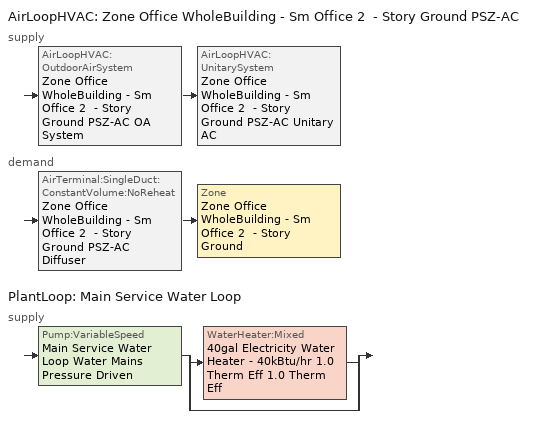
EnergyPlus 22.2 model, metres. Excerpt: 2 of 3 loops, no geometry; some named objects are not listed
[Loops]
AirLoopHVAC 'Zone Office WholeBuilding - Sm Office 2  - Story Ground PSZ-AC'
 supply: AirLoopHVAC:OutdoorAirSystem 'Zone Office WholeBuilding - Sm Office 2  - Story Ground PSZ-AC OA System' > AirLoopHVAC:UnitarySystem 'Zone Office WholeBuilding - Sm Office 2  - Story Ground PSZ-AC Unitary AC'
 demand: AirTerminal:SingleDuct:ConstantVolume:NoReheat 'Zone Office WholeBuilding - Sm Office 2  - Story Ground PSZ-AC Diffuser' > Zone 'Zone Office WholeBuilding - Sm Office 2  - Story Ground'
PlantLoop 'Main Service Water Loop'
 supply: Pump:VariableSpeed 'Main Service Water Loop Water Mains Pressure Driven' > split
  | WaterHeater:Mixed '40gal Electricity Water Heater - 40kBtu/hr 1.0 Therm Eff 1.0 Therm Eff'
  | bypass
[ZoneControl:Thermostat]
Zone Office WholeBuilding - Sm Office 2  - Story Ground Thermostat: Zone or ZoneList=Zone Office WholeBuilding - Sm Office 2  - Story Ground; Control Type Schedule=Zone Office WholeBuilding - Sm Office 2  - Story Ground Thermostat Schedule; Control 1=Office WholeBuilding - Sm Office 2 - DOE Ref 1980-2004 Thermostat; Temperature Difference Between Cutout And Setpoint {deltaC}=0
[ThermostatSetpoint:DualSetpoint]
Office WholeBuilding - Sm Office 2 - DOE Ref 1980-2004 Thermostat: Heating Setpoint Temperature Schedule=Small Office HtgSetp; Cooling Setpoint Temperature Schedule=Small Office ClgSetp
[AirTerminal:SingleDuct:ConstantVolume:NoReheat]
Zone Office WholeBuilding - Sm Office 2  - Story Ground PSZ-AC Diffuser: Availability Schedule=Always On Discrete; Maximum Air Flow Rate {m3/s}=AutoSize
[Zone equipment]
Zone Office WholeBuilding - Sm Office 2  - Story Ground: Zone Office WholeBuilding - Sm Office 2  - Story Ground PSZ-AC Diffuser
[Sizing:Zone]
Zone Office WholeBuilding - Sm Office 2  - Story Ground: Zone Cooling Design Supply Air Temperature Input Method=SupplyAirTemperature; Zone Cooling Design Supply Air Temperature {C}=12.7778; Zone Cooling Design Supply Air Temperature Difference {deltaC}=11.11; Zone Heating Design Supply Air Temperature Input Method=SupplyAirTemperature; Zone Heating Design Supply Air Temperature {C}=50; Zone Heating Design Supply Air Temperature Difference {deltaC}=11.11; Zone Cooling Design Supply Air Humidity Ratio {kgWater/kgDryAir}=0.0085; Zone Heating Design Supply Air Humidity Ratio {kgWater/kgDryAir}=0.008; Design Specification Outdoor Air Object=Zone Office WholeBuilding - Sm Office 2  - Story Ground DSOA Space List; Cooling Design Air Flow Method=DesignDay; Cooling Design Air Flow Rate {m3/s}=0; Cooling Minimum Air Flow per Zone Floor Area {m3/s-m2}=0.000762; Cooling Minimum Air Flow {m3/s}=0; Cooling Minimum Air Flow Fraction=0; Heating Design Air Flow Method=DesignDay; Heating Design Air Flow Rate {m3/s}=0; Heating Maximum Air Flow per Zone Floor Area {m3/s-m2}=0.002032; Heating Maximum Air Flow {m3/s}=0.141576; Heating Maximum Air Flow Fraction=0.3; Account for Dedicated Outdoor Air System=No; Zone Load Sizing Method=Sensible Load Only No Latent Load; Zone Latent Cooling Design Supply Air Humidity Ratio Input Method=HumidityRatioDifference; Zone Cooling Design Supply Air Humidity Ratio Difference {kgWater/kgDryAir}=0.005; Zone Latent Heating Design Supply Air Humidity Ratio Input Method=HumidityRatioDifference; Zone Humidification Design Supply Air Humidity Ratio Difference {kgWater/kgDryAir}=0.005
[Controller:MechanicalVentilation]
Controller Mechanical Ventilation 1: Availability Schedule=Always On Discrete; Demand Controlled Ventilation=No; System Outdoor Air Method=ZoneSum; Zone or ZoneList Name 1=Zone Office WholeBuilding - Sm Office 2  - Story Ground; Design Specification Outdoor Air Object Name 1=Office WholeBuilding - Sm Office 2 Ventilation
[DesignSpecification:OutdoorAir]
Office WholeBuilding - Sm Office 2 Ventilation: Outdoor Air Method=Sum; Outdoor Air Flow per Person {m3/s-person}=0.00943895; Outdoor Air Flow per Zone Floor Area {m3/s-m2}=0; Outdoor Air Flow per Zone {m3/s}=0; Outdoor Air Flow Air Changes per Hour {1/hr}=0
[DesignSpecification:OutdoorAir:SpaceList]
Zone Office WholeBuilding - Sm Office 2  - Story Ground DSOA Space List: Space Name 1=Office WholeBuilding - Sm Office 2  - Story Ground; Space Design Specification Outdoor Air Object Name 1=Office WholeBuilding - Sm Office 2 Ventilation
[AirLoopHVAC]
Zone Office WholeBuilding - Sm Office 2  - Story Ground PSZ-AC: Design Supply Air Flow Rate {m3/s}=AutoSize; Design Return Air Flow Fraction of Supply Air Flow=1
[Sizing:System]
Zone Office WholeBuilding - Sm Office 2  - Story Ground PSZ-AC: Type of Load to Size On=Sensible; Design Outdoor Air Flow Rate {m3/s}=Autosize; Central Heating Maximum System Air Flow Ratio=1; Preheat Design Temperature {C}=7.22222; Preheat Design Humidity Ratio {kgWater/kgDryAir}=0.008; Precool Design Temperature {C}=12.7778; Precool Design Humidity Ratio {kgWater/kgDryAir}=0.008; Central Cooling Design Supply Air Temperature {C}=12.7778; Central Heating Design Supply Air Temperature {C}=50; Type of Zone Sum to Use=Coincident; 100% Outdoor Air in Cooling=No; 100% Outdoor Air in Heating=No; Central Cooling Design Supply Air Humidity Ratio {kgWater/kgDryAir}=0.0085; Central Heating Design Supply Air Humidity Ratio {kgWater/kgDryAir}=0.008; Cooling Supply Air Flow Rate Method=DesignDay; Cooling Supply Air Flow Rate {m3/s}=0; Cooling Supply Air Flow Rate Per Floor Area {m3/s-m2}=0.00996765; Cooling Fraction of Autosized Cooling Supply Air Flow Rate=1; Cooling Supply Air Flow Rate Per Unit Cooling Capacity {m3/s-W}=3.94755e-05; Heating Supply Air Flow Rate Method=DesignDay; Heating Supply Air Flow Rate {m3/s}=0; Heating Supply Air Flow Rate Per Floor Area {m3/s-m2}=0.00996765; Heating Fraction of Autosized Heating Supply Air Flow Rate=1; Heating Fraction of Autosized Cooling Supply Air Flow Rate=1; Heating Supply Air Flow Rate Per Unit Heating Capacity {m3/s-W}=3.15882e-05; System Outdoor Air Method=ZoneSum; Zone Maximum Outdoor Air Fraction=1; Cooling Design Capacity Method=CoolingDesignCapacity; Cooling Design Capacity {W}=Autosize; Cooling Design Capacity Per Floor Area {W/m2}=234.7; Fraction of Autosized Cooling Design Capacity=1; Heating Design Capacity Method=HeatingDesignCapacity; Heating Design Capacity {W}=Autosize; Heating Design Capacity Per Floor Area {W/m2}=157; Fraction of Autosized Heating Design Capacity=1; Central Cooling Capacity Control Method=OnOff; Occupant Diversity=Autosize
[Controller:OutdoorAir]
Zone Office WholeBuilding - Sm Office 2  - Story Ground PSZ-AC OA System Controller: Minimum Outdoor Air Flow Rate {m3/s}=Autosize; Maximum Outdoor Air Flow Rate {m3/s}=Autosize; Economizer Control Type=NoEconomizer; Economizer Control Action Type=ModulateFlow; Economizer Maximum Limit Dry-Bulb Temperature {C}=28; Economizer Maximum Limit Enthalpy {J/kg}=64000; Lockout Type=LockoutWithCompressor; Minimum Limit Type=FixedMinimum; Minimum Outdoor Air Schedule=Always On Discrete; Mechanical Ventilation Controller=Controller Mechanical Ventilation 1; High Humidity Control=No; Control High Indoor Humidity Based on Outdoor Humidity Ratio=Yes; Heat Recovery Bypass Control Type=BypassWhenWithinEconomizerLimits
[SetpointManager:MixedAir]
Zone Office WholeBuilding - Sm Office 2  - Story Ground PSZ-AC Mixed Air Node OS Default SPM: Control Variable=Temperature; Setpoint Node or NodeList=Zone Office WholeBuilding - Sm Office 2  - Story Ground PSZ-AC Mixed Air Node
[AirLoopHVAC:UnitarySystem]
Zone Office WholeBuilding - Sm Office 2  - Story Ground PSZ-AC Unitary AC: Control Type=Load; Controlling Zone or Thermostat Location=Zone Office WholeBuilding - Sm Office 2  - Story Ground; Dehumidification Control Type=None; Availability Schedule=Outage Availability Schedule; Supply Fan=Zone Office WholeBuilding - Sm Office 2  - Story Ground PSZ-AC Fan; Fan Placement=DrawThrough; Supply Air Fan Operating Mode Schedule=Zone Office WholeBuilding - Sm Office 2  - Story Ground PSZ-AC Occ Sch; Heating Coil=Zone Office WholeBuilding - Sm Office 2  - Story Ground PSZ-AC Gas Htg Coil 80kBtu/hr 0.8 Thermal Eff; DX Heating Coil Sizing Ratio=1; Cooling Coil=Zone Office WholeBuilding - Sm Office 2  - Story Ground PSZ-AC 1spd DX AC Clg Coil 33kBtu/hr 9.7SEER; Use DOAS DX Cooling Coil=No; Minimum Supply Air Temperature {C}=2; Latent Load Control=SensibleOnlyLoadControl; Supplemental Heating Coil=Zone Office WholeBuilding - Sm Office 2  - Story Ground PSZ-AC No Heat; Cooling Supply Air Flow Rate {m3/s}=Autosize; Heating Supply Air Flow Rate {m3/s}=Autosize; No Load Supply Air Flow Rate {m3/s}=Autosize; Maximum Supply Air Temperature {C}=80; Maximum Outdoor Dry-Bulb Temperature for Supplemental Heater Operation {C}=21; Maximum Cycling Rate {cycles/hr}=2.5; Heat Pump Time Constant {s}=60; Fraction of On-Cycle Power Use=0.01; Heat Pump Fan Delay Time {s}=60; Ancillary On-Cycle Electric Power {W}=0; Ancillary Off-Cycle Electric Power {W}=0
[Fan:OnOff]
Zone Office WholeBuilding - Sm Office 2  - Story Ground PSZ-AC Fan: Availability Schedule=Always On Discrete; Fan Total Efficiency=0.53625; Pressure Rise {Pa}=622.722; Maximum Flow Rate {m3/s}=Autosize; Motor Efficiency=0.825; Motor In Airstream Fraction=1; Fan Power Ratio Function of Speed Ratio Curve=Fan On Off Power Curve; Fan Efficiency Ratio Function of Speed Ratio Curve=Fan On Off Efficiency Curve
[Coil:Heating:Fuel]
Zone Office WholeBuilding - Sm Office 2  - Story Ground PSZ-AC Gas Htg Coil 80kBtu/hr 0.8 Thermal Eff: Availability Schedule=Always On Discrete; Fuel Type=NaturalGas; Burner Efficiency=0.8; Nominal Capacity {W}=AutoSize; Parasitic Electric Load {W}=0; Parasitic Fuel Load {W}=0
[Coil:Cooling:DX:SingleSpeed]
Zone Office WholeBuilding - Sm Office 2  - Story Ground PSZ-AC 1spd DX AC Clg Coil 33kBtu/hr 9.7SEER: Availability Schedule=Always On Discrete; Gross Rated Total Cooling Capacity {W}=Autosize; Gross Rated Sensible Heat Ratio=Autosize; Gross Rated Cooling COP {W/W}=3.14722; Rated Air Flow Rate {m3/s}=Autosize; Rated Evaporator Fan Power Per Volume Flow Rate 2017 {W/(m3/s)}=773.3; Rated Evaporator Fan Power Per Volume Flow Rate 2023 {W/(m3/s)}=934.4; Total Cooling Capacity Function of Temperature Curve=DOE Ref DX Clg Coil Cool-Cap-fT; Total Cooling Capacity Function of Flow Fraction Curve=DOE Ref DX Clg Coil Cool-CAP-fFlow; Energy Input Ratio Function of Temperature Curve=DOE Ref DX Clg Coil Cool-EIR-fT; Energy Input Ratio Function of Flow Fraction Curve=DOE Ref DX Clg Coil Cool-EIR-fFlow; Part Load Fraction Correlation Curve=DOE Ref DX Clg Coil Cool-PLF-fPLR; Minimum Outdoor Dry-Bulb Temperature for Compressor Operation {C}=-25; Nominal Time for Condensate Removal to Begin {s}=0; Ratio of Initial Moisture Evaporation Rate and Steady State Latent Capacity=0; Maximum Cycling Rate {cycles/hr}=0; Latent Capacity Time Constant {s}=0; Condenser Type=AirCooled; Evaporative Condenser Effectiveness=0.9; Evaporative Condenser Air Flow Rate {m3/s}=Autosize; Evaporative Condenser Pump Rated Power Consumption {W}=Autosize; Crankcase Heater Capacity {W}=0; Maximum Outdoor Dry-Bulb Temperature for Crankcase Heater Operation {C}=10; Basin Heater Capacity {W/K}=0; Basin Heater Setpoint Temperature {C}=2
[Coil:Heating:Electric]
Zone Office WholeBuilding - Sm Office 2  - Story Ground PSZ-AC No Heat: Availability Schedule=Always Off Discrete; Efficiency=1; Nominal Capacity {W}=0
[SetpointManager:SingleZone:Reheat]
Zone Office WholeBuilding - Sm Office 2  - Story Ground Setpoint Manager SZ Reheat: Control Variable=Temperature; Minimum Supply Air Temperature {C}=12.7778; Maximum Supply Air Temperature {C}=50; Control Zone=Zone Office WholeBuilding - Sm Office 2  - Story Ground; Setpoint Node or NodeList=Zone Office WholeBuilding - Sm Office 2  - Story Ground PSZ-AC Supply Outlet Node
[PlantLoop]
Main Service Water Loop: Fluid Type=Water; Plant Equipment Operation Scheme=Main Service Water Loop Operation Schemes; Maximum Loop Temperature {C}=60; Minimum Loop Temperature {C}=10; Maximum Loop Flow Rate {m3/s}=Autosize; Minimum Loop Flow Rate {m3/s}=0; Plant Loop Volume {m3}=Autocalculate; Load Distribution Scheme=Optimal; Plant Loop Demand Calculation Scheme=SingleSetpoint; Common Pipe Simulation=None
[Sizing:Plant]
Main Service Water Loop: Loop Type=Heating; Design Loop Exit Temperature {C}=60; Loop Design Temperature Difference {deltaC}=5; Sizing Option=NonCoincident; Zone Timesteps in Averaging Window=1; Coincident Sizing Factor Mode=None
[Pump:VariableSpeed]
Main Service Water Loop Water Mains Pressure Driven: Design Maximum Flow Rate {m3/s}=Autosize; Design Pump Head {Pa}=0.001; Design Power Consumption {W}=Autosize; Motor Efficiency=1; Fraction of Motor Inefficiencies to Fluid Stream=0; Coefficient 1 of the Part Load Performance Curve=0; Coefficient 2 of the Part Load Performance Curve=3.2485; Coefficient 3 of the Part Load Performance Curve=-4.7443; Coefficient 4 of the Part Load Performance Curve=2.5294; Design Minimum Flow Rate {m3/s}=0; Pump Control Type=Intermittent; Skin Loss Radiative Fraction=0.5; Design Power Sizing Method=PowerPerFlowPerPressure; Design Electric Power per Unit Flow Rate {W/(m3/s)}=348701.1; Design Shaft Power per Unit Flow Rate per Unit Head {W/((m3/s)-Pa)}=1.28205; Design Minimum Flow Rate Fraction=0
[WaterHeater:Mixed]
40gal Electricity Water Heater - 40kBtu/hr 1.0 Therm Eff 1.0 Therm Eff: Tank Volume {m3}=0.151416; Setpoint Temperature Schedule=Service Water Loop Temp - 140F; Deadband Temperature Difference {deltaC}=2; Maximum Temperature Limit {C}=60; Heater Control Type=Cycle; Heater Maximum Capacity {W}=11722.8; Heater Ignition Minimum Flow Rate {m3/s}=0; Heater Ignition Delay {s}=0; Heater Fuel Type=Electricity; Heater Thermal Efficiency=1; Off Cycle Parasitic Fuel Consumption Rate {W}=571; Off Cycle Parasitic Fuel Type=Electricity; Off Cycle Parasitic Heat Fraction to Tank=0; On Cycle Parasitic Fuel Consumption Rate {W}=571; On Cycle Parasitic Fuel Type=Electricity; On Cycle Parasitic Heat Fraction to Tank=0; Ambient Temperature Indicator=Zone; Off Cycle Loss Coefficient to Ambient Temperature {W/K}=1.87331; Off Cycle Loss Fraction to Zone=1; On Cycle Loss Coefficient to Ambient Temperature {W/K}=1.87331; On Cycle Loss Fraction to Zone=1; Use Side Effectiveness=1; Source Side Effectiveness=1; Use Side Design Flow Rate {m3/s}=Autosize; Source Side Design Flow Rate {m3/s}=Autosize; Indirect Water Heating Recovery Time {hr}=1.5; Source Side Flow Control Mode=IndirectHeatPrimarySetpoint
[WaterHeater:Sizing]
40gal Electricity Water Heater - 40kBtu/hr 1.0 Therm Eff 1.0 Therm Eff: Design Mode=PeakDraw; Time Storage Can Meet Peak Draw {hr}=0.538503; Time for Tank Recovery {hr}=0; Nominal Tank Volume for Autosizing Plant Connections {m3}=1
[SetpointManager:Scheduled]
Service hot water setpoint manager: Control Variable=Temperature; Schedule=Service Water Loop Temp - 140F; Setpoint Node or NodeList=Main Service Water Loop Supply Outlet Node
[PlantEquipmentOperationSchemes]
Main Service Water Loop Operation Schemes: Control Scheme Object Type 1=PlantEquipmentOperation:HeatingLoad; Control Scheme Name 1=Main Service Water Loop Heating Operation Scheme; Control Scheme Schedule Name 1=Always On Discrete
[PlantEquipmentOperation:HeatingLoad]
Main Service Water Loop Heating Operation Scheme: Load Range Lower Limit 1 {W}=0; Load Range Upper Limit 1 {W}=1000000000; Range Equipment List Name 1=Main Service Water Loop Heating Equipment List
[PlantEquipmentList]
Main Service Water Loop Heating Equipment List: WaterHeater:Mixed, 40gal Electricity Water Heater - 40kBtu/hr 1.0 Therm Eff 1.0 Therm Eff
[Schedule:Day:Interval]
Small Office HtgSetp Sat Day: Average, 06:00, 15.6, 18:00, 21, 24:00, 15.6
Small Office HtgSetp Default: Average, 04:00, 21, 22:00, 15.6, 24:00, 21
Small Office HtgSetp Summer Design Day: No, 24:00, 15.6
Small Office HtgSetp Winter Design Day: No, 24:00, 21
Small Office ClgSetp Default: Average, 04:00, 86.6519, 22:00, 89.9324, 24:00, 87.67
Small Office ClgSetp Summer Design Day: No, 06:00, 26.7, 22:00, 24, 24:00, 26.7
Small Office ClgSetp Winter Design Day: No, 24:00, 26.7
Schedule Day 12: No, 01:00, 60, 02:00, 60, 03:00, 0, 04:00, 0, 05:00, 0, 06:00, 0, 07:00, 0, 08:00, 60, 09:00, 60, 10:00, 60, 11:00, 60, 12:00, 60, 13:00, 60, 14:00, 60, 15:00, 60, 16:00, 60, 17:00, 60, 18:00, 60, 19:00, 60, 20:00, 60, 21:00, 60, 22:00, 60, 23:00, 60, 24:00, 60
Schedule Day 4: No, 01:00, 0, 02:00, 0, 03:00, 0, 04:00, 0, 05:00, 0, 06:00, 0, 07:00, 0, 08:00, 0, 09:00, 0, 10:00, 0, 11:00, 0, 12:00, 0, 13:00, 0, 14:00, 0, 15:00, 0, 16:00, 0, 17:00, 0, 18:00, 0, 19:00, 0, 20:00, 0, 21:00, 0, 22:00, 1, 23:00, 1, 24:00, 1
Service Water Loop Temp - 140F Default: No, 24:00, 60
Zone Office WholeBuilding - Sm Office 2  - Story Ground PSZ-AC Occ Sch Default: No, 00:10, 1, 21:30, 0, 24:00, 1
Zone Office WholeBuilding - Sm Office 2  - Story Ground PSZ-AC Occ Sch Saturday: No, 07:20, 0, 12:59, 1, 24:00, 0
Zone Office WholeBuilding - Sm Office 2  - Story Ground PSZ-AC Occ Sch Summer Design Day; Zone Office WholeBuilding - Sm Office 2  - Story Ground PSZ-AC Occ Sch Winter Design Day: No, 24:00, 1
Zone Office WholeBuilding - Sm Office 2  - Story Ground PSZ-AC Occ Sch Sunday: No, 24:00, 0
[Schedule:Week:Daily]
Small Office HtgSetp Week Rule - Jan1-Dec31: Small Office HtgSetp Sat Day, Small Office HtgSetp Sat Day, Small Office HtgSetp Sat Day, Small Office HtgSetp Sat Day, Small Office HtgSetp Sat Day, Small Office HtgSetp Sat Day, Small Office HtgSetp Sat Day, Small Office HtgSetp Default, Small Office HtgSetp Summer Design Day, Small Office HtgSetp Winter Design Day, Small Office HtgSetp Default, Small Office HtgSetp Default
Small Office ClgSetp Week Rule - Jan1-Dec31: Small Office ClgSetp Default, Small Office ClgSetp Default, Small Office ClgSetp Default, Small Office ClgSetp Default, Small Office ClgSetp Default, Small Office ClgSetp Default, Small Office ClgSetp Default, Small Office ClgSetp Default, Small Office ClgSetp Summer Design Day, Small Office ClgSetp Winter Design Day, Small Office ClgSetp Default, Small Office ClgSetp Default
Service Water Loop Temp - 140F Week Rule - Jan1-Apr29; Service Water Loop Temp - 140F Week Rule - May7-Dec31: Service Water Loop Temp - 140F Default, Service Water Loop Temp - 140F Default, Service Water Loop Temp - 140F Default, Service Water Loop Temp - 140F Default, Service Water Loop Temp - 140F Default, Service Water Loop Temp - 140F Default, Service Water Loop Temp - 140F Default, Service Water Loop Temp - 140F Default, Service Water Loop Temp - 140F Default, Service Water Loop Temp - 140F Default, Service Water Loop Temp - 140F Default, Service Water Loop Temp - 140F Default
Service Water Loop Temp - 140F Week Rule - Apr30-May6: Service Water Loop Temp - 140F Default, Service Water Loop Temp - 140F Default, Service Water Loop Temp - 140F Default, Service Water Loop Temp - 140F Default, Service Water Loop Temp - 140F Default, Schedule Day 12, Service Water Loop Temp - 140F Default, Service Water Loop Temp - 140F Default, Service Water Loop Temp - 140F Default, Service Water Loop Temp - 140F Default, Service Water Loop Temp - 140F Default, Service Water Loop Temp - 140F Default
Zone Office WholeBuilding - Sm Office 2  - Story Ground PSZ-AC Occ Sch Week Rule - Jan1-Apr29; Zone Office WholeBuilding - Sm Office 2  - Story Ground PSZ-AC Occ Sch Week Rule - May7-Dec31: Zone Office WholeBuilding - Sm Office 2  - Story Ground PSZ-AC Occ Sch Sunday, Zone Office WholeBuilding - Sm Office 2  - Story Ground PSZ-AC Occ Sch Default, Zone Office WholeBuilding - Sm Office 2  - Story Ground PSZ-AC Occ Sch Default, Zone Office WholeBuilding - Sm Office 2  - Story Ground PSZ-AC Occ Sch Default, Zone Office WholeBuilding - Sm Office 2  - Story Ground PSZ-AC Occ Sch Default, Zone Office WholeBuilding - Sm Office 2  - Story Ground PSZ-AC Occ Sch Default, Zone Office WholeBuilding - Sm Office 2  - Story Ground PSZ-AC Occ Sch Saturday, Zone Office WholeBuilding - Sm Office 2  - Story Ground PSZ-AC Occ Sch Default, Zone Office WholeBuilding - Sm Office 2  - Story Ground PSZ-AC Occ Sch Summer Design Day, Zone Office WholeBuilding - Sm Office 2  - Story Ground PSZ-AC Occ Sch Winter Design Day, Zone Office WholeBuilding - Sm Office 2  - Story Ground PSZ-AC Occ Sch Default, Zone Office WholeBuilding - Sm Office 2  - Story Ground PSZ-AC Occ Sch Default
Zone Office WholeBuilding - Sm Office 2  - Story Ground PSZ-AC Occ Sch Week Rule - Apr30-May6: Zone Office WholeBuilding - Sm Office 2  - Story Ground PSZ-AC Occ Sch Sunday, Zone Office WholeBuilding - Sm Office 2  - Story Ground PSZ-AC Occ Sch Default, Zone Office WholeBuilding - Sm Office 2  - Story Ground PSZ-AC Occ Sch Default, Zone Office WholeBuilding - Sm Office 2  - Story Ground PSZ-AC Occ Sch Default, Zone Office WholeBuilding - Sm Office 2  - Story Ground PSZ-AC Occ Sch Default, Schedule Day 4, Zone Office WholeBuilding - Sm Office 2  - Story Ground PSZ-AC Occ Sch Saturday, Zone Office WholeBuilding - Sm Office 2  - Story Ground PSZ-AC Occ Sch Default, Zone Office WholeBuilding - Sm Office 2  - Story Ground PSZ-AC Occ Sch Summer Design Day, Zone Office WholeBuilding - Sm Office 2  - Story Ground PSZ-AC Occ Sch Winter Design Day, Zone Office WholeBuilding - Sm Office 2  - Story Ground PSZ-AC Occ Sch Default, Zone Office WholeBuilding - Sm Office 2  - Story Ground PSZ-AC Occ Sch Default
[Schedule:Year]
Small Office HtgSetp: Small Office HtgSetp Week Rule - Jan1-Dec31, 1, 1, 12, 31
Small Office ClgSetp: Small Office ClgSetp Week Rule - Jan1-Dec31, 1, 1, 12, 31
Service Water Loop Temp - 140F: Service Water Loop Temp - 140F Week Rule - Jan1-Apr29, 1, 1, 4, 29, Service Water Loop Temp - 140F Week Rule - Apr30-May6, 4, 30, 5, 6, Service Water Loop Temp - 140F Week Rule - May7-Dec31, 5, 7, 12, 31
Zone Office WholeBuilding - Sm Office 2  - Story Ground PSZ-AC Occ Sch: Zone Office WholeBuilding - Sm Office 2  - Story Ground PSZ-AC Occ Sch Week Rule - Jan1-Apr29, 1, 1, 4, 29, Zone Office WholeBuilding - Sm Office 2  - Story Ground PSZ-AC Occ Sch Week Rule - Apr30-May6, 4, 30, 5, 6, Zone Office WholeBuilding - Sm Office 2  - Story Ground PSZ-AC Occ Sch Week Rule - May7-Dec31, 5, 7, 12, 31
[Schedule:Compact]
Zone Office WholeBuilding - Sm Office 2  - Story Ground Thermostat Schedule: Through: 12/31, For: AllDays, Until: 24:00, 4
Outage Availability Schedule: Through: 01/01, For: AllDays, Until: 24:00, 1, Through: 01/02, For: AllDays, Until: 24:00, 1, Through: 01/03, For: AllDays, Until: 24:00, 1, Through: 01/04, For: AllDays, Until: 24:00, 1, Through: 01/05, For: AllDays, Until: 24:00, 1, Through: 01/06, For: AllDays, Until: 24:00, 1, Through: 01/07, For: AllDays, Until: 24:00, 1, Through: 01/08, For: AllDays, Until: 24:00, 1, Through: 01/09, For: AllDays, Until: 24:00, 1, Through: 01/10, For: AllDays, Until: 24:00, 1, Through: 01/11, For: AllDays, Until: 24:00, 1, Through: 01/12, For: AllDays, Until: 24:00, 1, Through: 01/13, For: AllDays, Until: 24:00, 1, Through: 01/14, For: AllDays, Until: 24:00, 1, Through: 01/15, For: AllDays, Until: 24:00, 1, Through: 01/16, For: AllDays, Until: 24:00, 1, Through: 01/17, For: AllDays, Until: 24:00, 1, Through: 01/18, For: AllDays, Until: 24:00, 1, Through: 01/19, For: AllDays, Until: 24:00, 1, Through: 01/20, For: AllDays, Until: 24:00, 1, Through: 01/21, For: AllDays, Until: 24:00, 1, Through: 01/22, For: AllDays, Until: 24:00, 1, Through: 01/23, For: AllDays, Until: 24:00, 1, Through: 01/24, For: AllDays, Until: 24:00, 1, Through: 01/25, For: AllDays, Until: 24:00, 1, Through: 01/26, For: AllDays, Until: 24:00, 1, Through: 01/27, For: AllDays, Until: 24:00, 1, Through: 01/28, For: AllDays, Until: 24:00, 1, Through: 01/29, For: AllDays, Until: 24:00, 1, Through: 01/30, For: AllDays, Until: 24:00, 1, Through: 01/31, For: AllDays, Until: 24:00, 1, Through: 02/01, For: AllDays, Until: 24:00, 1, Through: 02/02, For: AllDays, Until: 24:00, 1, Through: 02/03, For: AllDays, Until: 24:00, 1, Through: 02/04, For: AllDays, Until: 24:00, 1, Through: 02/05, For: AllDays, Until: 24:00, 1, Through: 02/06, For: AllDays, Until: 24:00, 1, Through: 02/07, For: AllDays, Until: 24:00, 1, Through: 02/08, For: AllDays, Until: 24:00, 1, Through: 02/09, For: AllDays, Until: 24:00, 1, Through: 02/10, For: AllDays, Until: 24:00, 1, Through: 02/11, For: AllDays, Until: 24:00, 1, Through: 02/12, For: AllDays, Until: 24:00, 1, Through: 02/13, For: AllDays, Until: 24:00, 1, Through: 02/14, For: AllDays, Until: 24:00, 1, Through: 02/15, For: AllDays, Until: 24:00, 1, Through: 02/16, For: AllDays, Until: 24:00, 1, Through: 02/17, For: AllDays, Until: 24:00, 1, Through: 02/18, For: AllDays, Until: 24:00, 1, Through: 02/19, For: AllDays, Until: 24:00, 1, Through: 02/20, For: AllDays, Until: 24:00, 1, Through: 02/21, For: AllDays, Until: 24:00, 1, Through: 02/22, For: AllDays, Until: 24:00, 1, Through: 02/23, For: AllDays, Until: 24:00, 1, Through: 02/24, For: AllDays, Until: 24:00, 1, Through: 02/25, For: AllDays, Until: 24:00, 1, Through: 02/26, For: AllDays, Until: 24:00, 1, Through: 02/27, For: AllDays, Until: 24:00, 1, Through: 02/28, For: AllDays, Until: 24:00, 1, Through: 03/01, For: AllDays, Until: 24:00, 1, Through: 03/02, For: AllDays, Until: 24:00, 1, Through: 03/03, For: AllDays, Until: 24:00, 1, Through: 03/04, For: AllDays, Until: 24:00, 1, Through: 03/05, For: AllDays, Until: 24:00, 1, Through: 03/06, For: AllDays, Until: 24:00, 1, Through: 03/07, For: AllDays, Until: 24:00, 1, Through: 03/08, For: AllDays, Until: 24:00, 1, Through: 03/09, For: AllDays, Until: 24:00, 1, Through: 03/10, For: AllDays, Until: 24:00, 1, Through: 03/11, For: AllDays, Until: 24:00, 1, Through: 03/12, For: AllDays, Until: 24:00, 1, Through: 03/13, For: AllDays, Until: 24:00, 1, Through: 03/14, For: AllDays, Until: 24:00, 1, Through: 03/15, For: AllDays, Until: 24:00, 1, Through: 03/16, For: AllDays, Until: 24:00, 1, Through: 03/17, For: AllDays, Until: 24:00, 1, Through: 03/18, For: AllDays, Until: 24:00, 1, Through: 03/19, For: AllDays, Until: 24:00, 1, Through: 03/20, For: AllDays, Until: 24:00, 1, Through: 03/21, For: AllDays, Until: 24:00, 1, Through: 03/22, For: AllDays, Until: 24:00, 1, Through: 03/23, For: AllDays, Until: 24:00, 1, Through: 03/24, For: AllDays, Until: 24:00, 1, Through: 03/25, For: AllDays, Until: 24:00, 1, Through: 03/26, For: AllDays, Until: 24:00, 1, Through: 03/27, For: AllDays, Until: 24:00, 1, Through: 03/28, For: AllDays, Until: 24:00, 1, Through: 03/29, For: AllDays, Until: 24:00, 1, Through: 03/30, For: AllDays, Until: 24:00, 1, Through: 03/31, For: AllDays, Until: 24:00, 1, Through: 04/01, For: AllDays, Until: 24:00, 1, Through: 04/02, For: AllDays, Until: 24:00, 1, Through: 04/03, For: AllDays, Until: 24:00, 1, Through: 04/04, For: AllDays, Until: 24:00, 1, Through: 04/05, For: AllDays, Until: 24:00, 1, Through: 04/06, For: AllDays, Until: 24:00, 1, Through: 04/07, For: AllDays, Until: 24:00, 1, Through: 04/08, For: AllDays, Until: 24:00, 1, Through: 04/09, For: AllDays, Until: 24:00, 1, Through: 04/10, For: AllDays, Until: 24:00, 1, Through: 04/11, For: AllDays, Until: 24:00, 1, Through: 04/12, For: AllDays, Until: 24:00, 1, Through: 04/13, For: AllDays, Until: 24:00, 1, Through: 04/14, For: AllDays, Until: 24:00, 1, Through: 04/15, For: AllDays, Until: 24:00, 1, Through: 04/16, For: AllDays, Until: 24:00, 1, Through: 04/17, For: AllDays, Until: 24:00, 1, Through: 04/18, For: AllDays, Until: 24:00, 1, Through: 04/19, For: AllDays, Until: 24:00, 1, Through: 04/20, For: AllDays, Until: 24:00, 1, Through: 04/21, For: AllDays, Until: 24:00, 1, Through: 04/22, For: AllDays, Until: 24:00, 1, Through: 04/23, For: AllDays, Until: 24:00, 1, Through: 04/24, For: AllDays, Until: 24:00, 1, Through: 04/25, For: AllDays, Until: 24:00, 1, Through: 04/26, For: AllDays, Until: 24:00, 1, Through: 04/27, For: AllDays, Until: 24:00, 1, Through: 04/28, For: AllDays, Until: 24:00, 1, Through: 04/29, For: AllDays, Until: 24:00, 1, Through: 04/30, For: AllDays, Until: 24:00, 1, Through: 05/01, For: AllDays, Until: 24:00, 1, Through: 05/02, For: AllDays, Until: 24:00, 1, Through: 05/03, For: AllDays, Until: 24:00, 1, Through: 05/04, For: AllDays, Until: 24:00, 1, Through: 05/05, For: AllDays, Until: 02:00, 1, Until: 06:00, 0, Until: 24:00, 1, Through: 05/06, For: AllDays, Until: 24:00, 1, Through: 05/07, For: AllDays, Until: 24:00, 1, Through: 05/08, For: AllDays, Until: 24:00, 1, Through: 05/09, For: AllDays, Until: 24:00, 1, Through: 05/10, For: AllDays, Until: 24:00, 1, Through: 05/11, For: AllDays, Until: 24:00, 1, Through: 05/12, For: AllDays, Until: 24:00, 1, Through: 05/13, For: AllDays, Until: 24:00, 1, Through: 05/14, For: AllDays, Until: 24:00, 1, Through: 05/15, For: AllDays, Until: 24:00, 1, Through: 05/16, For: AllDays, Until: 24:00, 1, Through: 05/17, For: AllDays, Until: 24:00, 1, Through: 05/18, For: AllDays, Until: 24:00, 1, Through: 05/19, For: AllDays, Until: 24:00, 1, Through: 05/20, For: AllDays, Until: 24:00, 1, Through: 05/21, For: AllDays, Until: 24:00, 1, Through: 05/22, For: AllDays, Until: 24:00, 1, Through: 05/23, For: AllDays, Until: 24:00, 1, Through: 05/24, For: AllDays, Until: 24:00, 1, Through: 05/25, For: AllDays, Until: 24:00, 1, Through: 05/26, For: AllDays, Until: 24:00, 1, Through: 05/27, For: AllDays, Until: 24:00, 1, Through: 05/28, For: AllDays, Until: 24:00, 1, Through: 05/29, For: AllDays, Until: 24:00, 1, Through: 05/30, For: AllDays, Until: 24:00, 1, Through: 05/31, For: AllDays, Until: 24:00, 1, Through: 06/01, For: AllDays, Until: 24:00, 1, Through: 06/02, For: AllDays, Until: 24:00, 1, Through: 06/03, For: AllDays, Until: 24:00, 1, Through: 06/04, For: AllDays, Until: 24:00, 1, Through: 06/05, For: AllDays, Until: 24:00, 1, Through: 06/06, For: AllDays, Until: 24:00, 1, Through: 06/07, For: AllDays, Until: 24:00, 1, Through: 06/08, For: AllDays, Until: 24:00, 1, Through: 06/09, For: AllDays, Until: 24:00, 1, Through: 06/10, For: AllDays, Until: 24:00, 1, Through: 06/11, For: AllDays, Until: 24:00, 1, Through: 06/12, For: AllDays, Until: 24:00, 1, Through: 06/13, For: AllDays, Until: 24:00, 1, Through: 06/14, For: AllDays, Until: 24:00, 1, Through: 06/15, For: AllDays, Until: 24:00, 1, Through: 06/16, For: AllDays, Until: 24:00, 1, Through: 06/17, For: AllDays, Until: 24:00, 1, Through: 06/18, For: AllDays, Until: 24:00, 1, Through: 06/19, For: AllDays, Until: 24:00, 1, Through: 06/20, For: AllDays, Until: 24:00, 1, Through: 06/21, For: AllDays, Until: 24:00, 1, Through: 06/22, For: AllDays, Until: 24:00, 1, Through: 06/23, For: AllDays, Until: 24:00, 1, Through: 06/24, For: AllDays, Until: 24:00, 1, Through: 06/25, For: AllDays, Until: 24:00, 1, Through: 06/26, For: AllDays, Until: 24:00, 1, Through: 06/27, For: AllDays, Until: 24:00, 1, Through: 06/28, For: AllDays, Until: 24:00, 1, Through: 06/29, For: AllDays, Until: 24:00, 1, Through: 06/30, For: AllDays, Until: 24:00, 1, Through: 07/01, For: AllDays, Until: 24:00, 1, Through: 07/02, For: AllDays, Until: 24:00, 1, Through: 07/03, For: AllDays, Until: 24:00, 1, Through: 07/04, For: AllDays, Until: 24:00, 1, Through: 07/05, For: AllDays, Until: 24:00, 1, Through: 07/06, For: AllDays, Until: 24:00, 1, Through: 07/07, For: AllDays, Until: 24:00, 1, Through: 07/08, For: AllDays, Until: 24:00, 1, Through: 07/09, For: AllDays, Until: 24:00, 1, Through: 07/10, For: AllDays, Until: 24:00, 1, Through: 07/11, For: AllDays, Until: 24:00, 1, Through: 07/12, For: AllDays, Until: 24:00, 1, Through: 07/13, For: AllDays, Until: 24:00, 1, Through: 07/14, For: AllDays, Until: 24:00, 1, Through: 07/15, For: AllDays, Until: 24:00, 1, Through: 07/16, For: AllDays, Until: 24:00, 1, Through: 07/17, For: AllDays, Until: 24:00, 1, Through: 07/18, For: AllDays, Until: 24:00, 1, Through: 07/19, For: AllDays, Until: 24:00, 1, Through: 07/20, For: AllDays, Until: 24:00, 1, Through: 07/21, For: AllDays, Until: 24:00, 1, Through: 07/22, For: AllDays, Until: 24:00, 1, Through: 07/23, For: AllDays, Until: 24:00, 1, Through: 07/24, For: AllDays, Until: 24:00, 1, Through: 07/25, For: AllDays, Until: 24:00, 1, Through: 07/26, For: AllDays, Until: 24:00, 1, Through: 07/27, For: AllDays, Until: 24:00, 1, Through: 07/28, For: AllDays, Until: 24:00, 1, Through: 07/29, For: AllDays, Until: 24:00, 1, Through: 07/30, For: AllDays, Until: 24:00, 1, Through: 07/31, For: AllDays, Until: 24:00, 1, Through: 08/01, For: AllDays, Until: 24:00, 1, Through: 08/02, For: AllDays, Until: 24:00, 1, Through: 08/03, For: AllDays, Until: 24:00, 1, Through: 08/04, For: AllDays, Until: 24:00, 1, Through: 08/05, For: AllDays, Until: 24:00, 1, Through: 08/06, For: AllDays, Until: 24:00, 1, Through: 08/07, For: AllDays, Until: 24:00, 1, Through: 08/08, For: AllDays, Until: 24:00, 1, Through: 08/09, For: AllDays, Until: 24:00, 1, Through: 08/10, For: AllDays, Until: 24:00, 1, Through: 08/11, For: AllDays, Until: 24:00, 1, Through: 08/12, For: AllDays, Until: 24:00, 1, Through: 08/13, For: AllDays, Until: 24:00, 1, Through: 08/14, For: AllDays, Until: 24:00, 1, Through: 08/15, For: AllDays, Until: 24:00, 1, Through: 08/16, For: AllDays, Until: 24:00, 1, Through: 08/17, For: AllDays, Until: 24:00, 1, Through: 08/18, For: AllDays, Until: 24:00, 1, Through: 08/19, For: AllDays, Until: 24:00, 1, Through: 08/20, For: AllDays, Until: 24:00, 1, Through: 08/21, For: AllDays, Until: 24:00, 1, Through: 08/22, For: AllDays, Until: 24:00, 1, Through: 08/23, For: AllDays, Until: 24:00, 1, Through: 08/24, For: AllDays, Until: 24:00, 1, Through: 08/25, For: AllDays, Until: 24:00, 1, Through: 08/26, For: AllDays, Until: 24:00, 1, Through: 08/27, For: AllDays, Until: 24:00, 1, Through: 08/28, For: AllDays, Until: 24:00, 1, Through: 08/29, For: AllDays, Until: 24:00, 1, Through: 08/30, For: AllDays, Until: 24:00, 1, Through: 08/31, For: AllDays, Until: 24:00, 1, Through: 09/01, For: AllDays, Until: 24:00, 1, Through: 09/02, For: AllDays, Until: 24:00, 1, Through: 09/03, For: AllDays, Until: 24:00, 1, Through: 09/04, For: AllDays, Until: 24:00, 1, Through: 09/05, For: AllDays, Until: 24:00, 1, Through: 09/06, For: AllDays, Until: 24:00, 1, Through: 09/07, For: AllDays, Until: 24:00, 1, Through: 09/08, For: AllDays, Until: 24:00, 1, Through: 09/09, For: AllDays, Until: 24:00, 1, Through: 09/10, For: AllDays, Until: 24:00, 1, Through: 09/11, For: AllDays, Until: 24:00, 1, Through: 09/12, For: AllDays, Until: 24:00, 1, Through: 09/13, For: AllDays, Until: 24:00, 1, Through: 09/14, For: AllDays, Until: 24:00, 1, Through: 09/15, For: AllDays, Until: 24:00, 1, Through: 09/16, For: AllDays, Until: 24:00, 1, Through: 09/17, For: AllDays, Until: 24:00, 1, Through: 09/18, For: AllDays, Until: 24:00, 1, Through: 09/19, For: AllDays, Until: 24:00, 1, Through: 09/20, For: AllDays, Until: 24:00, 1, Through: 09/21, For: AllDays, Until: 24:00, 1, Through: 09/22, For: AllDays, Until: 24:00, 1, Through: 09/23, For: AllDays, Until: 24:00, 1, Through: 09/24, For: AllDays, Until: 24:00, 1, Through: 09/25, For: AllDays, Until: 24:00, 1, Through: 09/26, For: AllDays, Until: 24:00, 1, Through: 09/27, For: AllDays, Until: 24:00, 1, Through: 09/28, For: AllDays, Until: 24:00, 1, Through: 09/29, For: AllDays, Until: 24:00, 1, Through: 09/30, For: AllDays, Until: 24:00, 1, Through: 10/01, For: AllDays, Until: 24:00, 1, Through: 10/02, For: AllDays, Until: 24:00, 1, Through: 10/03, For: AllDays, Until: 24:00, 1, Through: 10/04, For: AllDays, Until: 24:00, 1, Through: 10/05, For: AllDays, Until: 24:00, 1, Through: 10/06, For: AllDays, Until: 24:00, 1, Through: 10/07, For: AllDays, Until: 24:00, 1, Through: 10/08, For: AllDays, Until: 24:00, 1, Through: 10/09, For: AllDays, Until: 24:00, 1, Through: 10/10, For: AllDays, Until: 24:00, 1, Through: 10/11, For: AllDays, Until: 24:00, 1, Through: 10/12, For: AllDays, Until: 24:00, 1, Through: 10/13, For: AllDays, Until: 24:00, 1, Through: 10/14, For: AllDays, Until: 24:00, 1, Through: 10/15, For: AllDays, Until: 24:00, 1, Through: 10/16, For: AllDays, Until: 24:00, 1, Through: 10/17, For: AllDays, Until: 24:00, 1, Through: 10/18, For: AllDays, Until: 24:00, 1, Through: 10/19, For: AllDays, Until: 24:00, 1, Through: 10/20, For: AllDays, Until: 24:00, 1, Through: 10/21, For: AllDays, Until: 24:00, 1, Through: 10/22, For: AllDays, Until: 24:00, 1, Through: 10/23, For: AllDays, Until: 24:00, 1, Through: 10/24, For: AllDays, Until: 24:00, 1, Through: 10/25, For: AllDays, Until: 24:00, 1, Through: 10/26, For: AllDays, Until: 24:00, 1, Through: 10/27, For: AllDays, Until: 24:00, 1, Through: 10/28, For: AllDays, Until: 24:00, 1, Through: 10/29, For: AllDays, Until: 24:00, 1, Through: 10/30, For: AllDays, Until: 24:00, 1, Through: 10/31, For: AllDays, Until: 24:00, 1, Through: 11/01, For: AllDays, Until: 24:00, 1, Through: 11/02, For: AllDays, Until: 24:00, 1, Through: 11/03, For: AllDays, Until: 24:00, 1, Through: 11/04, For: AllDays, Until: 24:00, 1, Through: 11/05, For: AllDays, Until: 24:00, 1, Through: 11/06, For: AllDays, Until: 24:00, 1, Through: 11/07, For: AllDays, Until: 24:00, 1, Through: 11/08, For: AllDays, Until: 24:00, 1, Through: 11/09, For: AllDays, Until: 24:00, 1, Through: 11/10, For: AllDays, Until: 24:00, 1, Through: 11/11, For: AllDays, Until: 24:00, 1, Through: 11/12, For: AllDays, Until: 24:00, 1, Through: 11/13, For: AllDays, Until: 24:00, 1, Through: 11/14, For: AllDays, Until: 24:00, 1, Through: 11/15, For: AllDays, Until: 24:00, 1, Through: 11/16, For: AllDays, Until: 24:00, 1, Through: 11/17, For: AllDays, Until: 24:00, 1, Through: 11/18, For: AllDays, Until: 24:00, 1, Through: 11/19, For: AllDays, Until: 24:00, 1, Through: 11/20, For: AllDays, Until: 24:00, 1, Through: 11/21, For: AllDays, Until: 24:00, 1, Through: 11/22, For: AllDays, Until: 24:00, 1, Through: 11/23, For: AllDays, Until: 24:00, 1, Through: 11/24, For: AllDays, Until: 24:00, 1, Through: 11/25, For: AllDays, Until: 24:00, 1, Through: 11/26, For: AllDays, Until: 24:00, 1, Through: 11/27, For: AllDays, Until: 24:00, 1, Through: 11/28, For: AllDays, Until: 24:00, 1, Through: 11/29, For: AllDays, Until: 24:00, 1, Through: 11/30, For: AllDays, Until: 24:00, 1, Through: 12/01, For: AllDays, Until: 24:00, 1, Through: 12/02, For: AllDays, Until: 24:00, 1, Through: 12/03, For: AllDays, Until: 24:00, 1, Through: 12/04, For: AllDays, Until: 24:00, 1, Through: 12/05, For: AllDays, Until: 24:00, 1, Through: 12/06, For: AllDays, Until: 24:00, 1, Through: 12/07, For: AllDays, Until: 24:00, 1, Through: 12/08, For: AllDays, Until: 24:00, 1, Through: 12/09, For: AllDays, Until: 24:00, 1, Through: 12/10, For: AllDays, Until: 24:00, 1, Through: 12/11, For: AllDays, Until: 24:00, 1, Through: 12/12, For: AllDays, Until: 24:00, 1, Through: 12/13, For: AllDays, Until: 24:00, 1, Through: 12/14, For: AllDays, Until: 24:00, 1, Through: 12/15, For: AllDays, Until: 24:00, 1, Through: 12/16, For: AllDays, Until: 24:00, 1, Through: 12/17, For: AllDays, Until: 24:00, 1, Through: 12/18, For: AllDays, Until: 24:00, 1, Through: 12/19, For: AllDays, Until: 24:00, 1, Through: 12/20, For: AllDays, Until: 24:00, 1, Through: 12/21, For: AllDays, Until: 24:00, 1, Through: 12/22, For: AllDays, Until: 24:00, 1, Through: 12/23, For: AllDays, Until: 24:00, 1, Through: 12/24, For: AllDays, Until: 24:00, 1, Through: 12/25, For: AllDays, Until: 24:00, 1, Through: 12/26, For: AllDays, Until: 24:00, 1, Through: 12/27, For: AllDays, Until: 24:00, 1, Through: 12/28, For: AllDays, Until: 24:00, 1, Through: 12/29, For: AllDays, Until: 24:00, 1, Through: 12/30, For: AllDays, Until: 24:00, 1, Through: 12/31, For: AllDays, Until: 24:00, 1
[Schedule:Constant]
Name | Hourly Value
Always On Discrete | 1
Always Off Discrete | 0
[Curve:Exponent]
Fan On Off Power Curve: Coefficient1 Constant=1; Coefficient2 Constant=0; Coefficient3 Constant=0; Minimum Value of x {BasedOnField A2}=0; Maximum Value of x {BasedOnField A2}=1
[Curve:Cubic] Coefficient1 Constant=1; Coefficient2 x=0; Coefficient3 x**2=0; Coefficient4 x**3=0
Name | Minimum Value of x {BasedOnField A2} | Maximum Value of x {BasedOnField A2}
Fan On Off Efficiency Curve | 0 | 1
DOE Ref DX Clg Coil Cool-CAP-fFlow; DOE Ref DX Clg Coil Cool-EIR-fFlow | -100 | 100
[Curve:Biquadratic] Minimum Value of x {BasedOnField A2}=-100; Maximum Value of x {BasedOnField A2}=100; Minimum Value of y {BasedOnField A3}=-100; Maximum Value of y {BasedOnField A3}=100
Name | Coefficient1 Constant | Coefficient2 x | Coefficient3 x**2 | Coefficient4 y | Coefficient5 y**2 | Coefficient6 x*y
DOE Ref DX Clg Coil Cool-Cap-fT | 0.971212 | -0.0152755 | 0.00144345 | -0.00039321 | -6.8364e-06 | -0.000290596
DOE Ref DX Clg Coil Cool-EIR-fT | 0.286871 | 0.0239022 | -0.000810648 | 0.0134585 | 0.000338936 | -0.000487004
[Curve:Quadratic]
DOE Ref DX Clg Coil Cool-PLF-fPLR: Coefficient1 Constant=0.909496; Coefficient2 x=0.0986477; Coefficient3 x**2=-0.00819488; Minimum Value of x {BasedOnField A2}=0; Maximum Value of x {BasedOnField A2}=1
